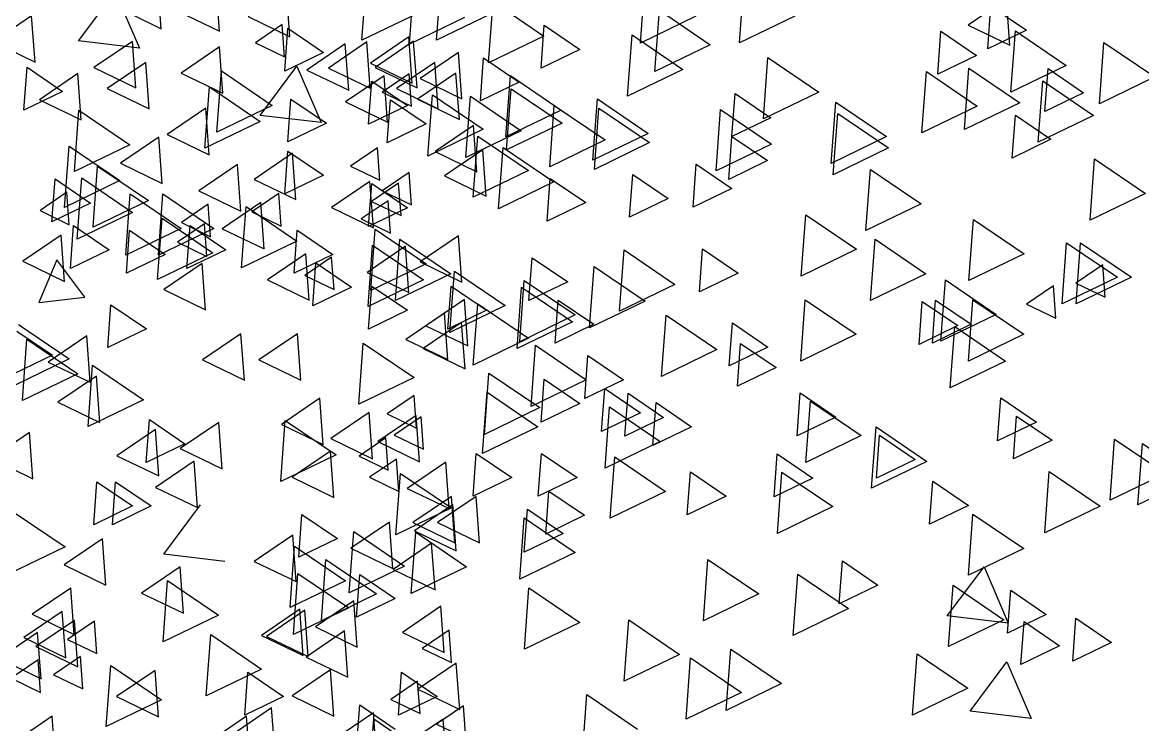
# Model space of a CAD drawing. Header units: millimetres. Extents: x 87938 to 265635, y 330093 to 434310.
# Drawn here: x 209450 to 211266, y 402845 to 403984 of the extents above; entities that cross this region are included whole.
import ezdxf

# ---------------------------------------------------------------- set-up
doc = ezdxf.new("R2010")
doc.units = ezdxf.units.MM

# ---------------------------------------------------------------- blocks, each defined once
blk = doc.blocks.new('A$C7FA71D6E')
for p, q in [((1604.2, 6149.3), (1611.6, 6248.6)), ((1681, 6142.8), (1688.3, 6242.2)), ((1725.1, 6149.3), (1732.4, 6248.6)), ((2055.6, 6144.8), (2062.9, 6244.2)), ((2216.6, 6145.1), (2223.9, 6244.5)), ((1144.3, 6148.4), (1204, 6228.2)), ((1204, 6228.2), (1243.3, 6136.5)), ((1809.4, 6112.6), (1816.7, 6212)), ((1816.7, 6212), (1899.2, 6155.9)), ((2079.2, 6098.6), (2086.5, 6198)), ((2086.5, 6198), (2168.9, 6142)), ((2619, 6135.2), (2624.1, 6204.7)), ((2624.1, 6204.7), (2681.8, 6165.5)), ((1694, 6192.6), (1604.2, 6149.3)), ((1770.7, 6186.1), (1681, 6142.8)), ((1814.9, 6192.6), (1725.1, 6149.3)), ((2145.4, 6188.2), (2055.6, 6144.8)), ((2306.3, 6188.5), (2216.6, 6145.1)), ((1478.9, 6099.1), (1484, 6168.7)), ((1484, 6168.7), (1541.7, 6129.5)), ((1894.6, 6104.1), (1899.7, 6173.6)), ((1899.7, 6173.6), (1957.4, 6134.4)), ((2537.8, 6094.3), (2542.9, 6163.9)), ((2542.9, 6163.9), (2600.6, 6124.6)), ((2681.8, 6165.5), (2619, 6135.2)), ((2656.6, 6065), (2663.9, 6164.4)), ((2663.9, 6164.4), (2746.4, 6108.4)), ((1243.3, 6136.5), (1144.3, 6148.4)), ((1899.2, 6155.9), (1809.4, 6112.6)), ((2034.9, 6058.6), (2042.2, 6158)), ((2042.2, 6158), (2124.6, 6102)), ((2168.9, 6142), (2079.2, 6098.6)), ((2800, 6046.5), (2807.3, 6145.9)), ((2807.3, 6145.9), (2889.7, 6089.9)), ((1541.7, 6129.5), (1478.9, 6099.1)), ((1957.4, 6134.4), (1894.6, 6104.1)), ((2600.6, 6124.6), (2537.8, 6094.3)), ((1056, 6036.1), (1061.1, 6105.6)), ((1061.1, 6105.6), (1118.8, 6066.4)), ((1439, 6027.5), (1498.7, 6107.3)), ((1498.7, 6107.3), (1537.9, 6015.7)), ((1796.4, 6051.2), (1801.5, 6120.8)), ((1801.5, 6120.8), (1859.2, 6081.5)), ((2255.2, 6021.9), (2262.5, 6121.3)), ((2262.5, 6121.3), (2344.9, 6065.3)), ((2581.1, 6004.6), (2588.4, 6104)), ((2588.4, 6104), (2670.8, 6048)), ((2746.4, 6108.4), (2656.6, 6065)), ((1369, 6000.4), (1376.3, 6099.8)), ((1376.3, 6099.8), (1458.7, 6043.8)), ((1837.5, 5992.9), (1844.8, 6092.2)), ((1844.8, 6092.2), (1927.2, 6036.2)), ((2124.6, 6102), (2034.9, 6058.6)), ((2512.1, 5999.3), (2519.4, 6098.7)), ((2519.4, 6098.7), (2601.8, 6042.6)), ((2711.6, 6033.9), (2716.7, 6103.4)), ((2716.7, 6103.4), (2774.4, 6064.2)), ((2889.7, 6089.9), (2800, 6046.5)), ((1349.6, 5974.4), (1356.9, 6073.8)), ((1356.9, 6073.8), (1439.3, 6017.8)), ((1615, 6013.4), (1620.2, 6083)), ((1620.2, 6083), (1677.9, 6043.8)), ((1859.2, 6081.5), (1796.4, 6051.2)), ((1838.8, 5971.4), (1846.1, 6070.8)), ((1846.1, 6070.8), (1928.6, 6014.8)), ((2701, 5984.2), (2708.3, 6083.6)), ((2708.3, 6083.6), (2790.7, 6027.5)), ((1118.8, 6066.4), (1056, 6036.1)), ((1483.7, 5984.4), (1488.8, 6053.9)), ((1488.8, 6053.9), (1546.5, 6014.7)), ((1645.3, 5983.2), (1650.4, 6052.8)), ((1650.4, 6052.8), (1708.1, 6013.6)), ((1711.2, 5961.5), (1718.5, 6060.9)), ((1718.5, 6060.9), (1800.9, 6004.9)), ((1772.7, 5959.3), (1780, 6058.7)), ((1780, 6058.7), (1862.4, 6002.7)), ((1978.7, 5954.7), (1986, 6054.1)), ((1986, 6054.1), (2068.4, 5998.1)), ((2204.2, 5993.4), (2209.3, 6062.9)), ((2209.3, 6062.9), (2267, 6023.7)), ((2344.9, 6065.3), (2255.2, 6021.9)), ((2774.4, 6064.2), (2711.6, 6033.9)), ((1138, 5936.6), (1145.3, 6036)), ((1145.3, 6036), (1227.7, 5980)), ((1458.7, 6043.8), (1369, 6000.4)), ((1677.9, 6043.8), (1615, 6013.4)), ((1927.2, 6036.2), (1837.5, 5992.9)), ((1908.7, 5944.2), (1916, 6043.6)), ((1916, 6043.6), (1998.4, 5987.6)), ((1981, 5940), (1988.3, 6039.4)), ((1988.3, 6039.4), (2070.7, 5983.3)), ((2178.4, 5937.8), (2185.8, 6037.2)), ((2185.8, 6037.2), (2268.2, 5981.1)), ((2365.1, 5949.6), (2372.5, 6049)), ((2372.5, 6049), (2454.9, 5993)), ((2601.8, 6042.6), (2512.1, 5999.3)), ((2670.8, 6048), (2581.1, 6004.6)), ((1439.3, 6017.8), (1349.6, 5974.4)), ((1537.9, 6015.7), (1439, 6027.5)), ((1546.5, 6014.7), (1483.7, 5984.4)), ((1708.1, 6013.6), (1645.3, 5983.2)), ((1928.6, 6014.8), (1838.8, 5971.4)), ((2267, 6023.7), (2204.2, 5993.4)), ((2368.5, 5931.3), (2375.8, 6030.7)), ((2375.8, 6030.7), (2458.2, 5974.7)), ((2658.7, 5958.3), (2663.8, 6027.9)), ((2663.8, 6027.9), (2721.5, 5988.7)), ((2790.7, 6027.5), (2701, 5984.2)), ((1800.9, 6004.9), (1711.2, 5961.5)), ((1862.4, 6002.7), (1772.7, 5959.3)), ((2068.4, 5998.1), (1978.7, 5954.7)), ((1121.9, 5878.4), (1129.2, 5977.8)), ((1129.2, 5977.8), (1211.6, 5921.8)), ((1227.7, 5980), (1138, 5936.6)), ((1784.6, 5894.7), (1791.9, 5994)), ((1791.9, 5994), (1874.3, 5938)), ((1998.4, 5987.6), (1908.7, 5944.2)), ((2070.7, 5983.3), (1981, 5940)), ((2268.2, 5981.1), (2178.4, 5937.8)), ((2199.1, 5923.8), (2204.2, 5993.4)), ((2204.2, 5993.4), (2261.9, 5954.1)), ((2454.9, 5993), (2365.1, 5949.6)), ((2721.5, 5988.7), (2658.7, 5958.3)), ((1479, 5900.1), (1484.2, 5969.7)), ((1484.2, 5969.7), (1541.9, 5930.5)), ((1825.6, 5876.2), (1832.9, 5975.6)), ((1832.9, 5975.6), (1915.3, 5919.6)), ((2458.2, 5974.7), (2368.5, 5931.3)), ((1168.2, 5846), (1175.5, 5945.4)), ((1175.5, 5945.4), (1258, 5889.4)), ((2141, 5878.6), (2146.2, 5948.2)), ((2146.2, 5948.2), (2203.9, 5909)), ((2261.9, 5954.1), (2199.1, 5923.8)), ((2784.9, 5857.7), (2792.2, 5957.1)), ((2792.2, 5957.1), (2874.6, 5901)), ((1101.3, 5854.8), (1106.4, 5924.4)), ((1106.4, 5924.4), (1164.1, 5885.2)), ((1142.4, 5826.7), (1149.7, 5926.1)), ((1149.7, 5926.1), (1232.1, 5870)), ((1541.9, 5930.5), (1479, 5900.1)), ((1874.3, 5938), (1784.6, 5894.7)), ((1904.5, 5855.8), (1909.6, 5925.4)), ((1909.6, 5925.4), (1967.3, 5886.2)), ((2038.1, 5862.4), (2043.3, 5931.9)), ((2043.3, 5931.9), (2100.9, 5892.7)), ((2421.4, 5840.7), (2428.7, 5940)), ((2428.7, 5940), (2511.1, 5884)), ((1211.6, 5921.8), (1121.9, 5878.4)), ((1615, 5847.2), (1620.2, 5916.8)), ((1620.2, 5916.8), (1677.9, 5877.6)), ((1915.3, 5919.6), (1825.6, 5876.2)), ((2203.9, 5909), (2141, 5878.6)), ((1258, 5889.4), (1168.2, 5846)), ((1221.1, 5800.7), (1228.4, 5900.1)), ((1228.4, 5900.1), (1310.9, 5844)), ((1274, 5800.7), (1281.3, 5900.1)), ((1281.3, 5900.1), (1363.7, 5844)), ((1967.3, 5886.2), (1904.5, 5855.8)), ((2100.9, 5892.7), (2038.1, 5862.4)), ((2874.6, 5901), (2784.9, 5857.7)), ((1164.1, 5885.2), (1101.3, 5854.8)), ((1232.1, 5870), (1142.4, 5826.7)), ((1409, 5780.2), (1416.3, 5879.6)), ((1416.3, 5879.6), (1498.7, 5823.6)), ((1677.9, 5877.6), (1615, 5847.2)), ((2511.1, 5884), (2421.4, 5840.7)), ((1272.7, 5761.4), (1280, 5860.8)), ((1280, 5860.8), (1362.4, 5804.8)), ((2316.5, 5767), (2323.8, 5866.4)), ((2323.8, 5866.4), (2406.2, 5810.4)), ((2588.5, 5759.5), (2595.8, 5858.9)), ((2595.8, 5858.9), (2678.2, 5802.9)), ((1131.5, 5779.3), (1136.6, 5848.8)), ((1136.6, 5848.8), (1194.3, 5809.6)), ((1310.9, 5844), (1221.1, 5800.7)), ((1222.2, 5771.7), (1227.3, 5841.3)), ((1227.3, 5841.3), (1285, 5802.1)), ((1363.7, 5844), (1274, 5800.7)), ((1320.4, 5779.3), (1325.5, 5848.8)), ((1325.5, 5848.8), (1383.2, 5809.6)), ((1494.2, 5771.7), (1499.3, 5841.3)), ((1499.3, 5841.3), (1557, 5802.1)), ((1618.3, 5743.6), (1625.7, 5843)), ((1625.7, 5843), (1708.1, 5787)), ((1498.7, 5823.6), (1409, 5780.2)), ((1614, 5717.6), (1621.3, 5817)), ((1621.3, 5817), (1703.7, 5761)), ((1658.3, 5727.4), (1665.6, 5826.8)), ((1665.6, 5826.8), (1748.1, 5770.7)), ((2429, 5727.4), (2436.3, 5826.8)), ((2436.3, 5826.8), (2518.7, 5770.7)), ((2739.6, 5721.7), (2746.9, 5821.1)), ((2746.9, 5821.1), (2829.3, 5765.1)), ((2762.2, 5721.7), (2769.5, 5821.1)), ((2769.5, 5821.1), (2852, 5765.1)), ((1194.3, 5809.6), (1131.5, 5779.3)), ((1285, 5802.1), (1222.2, 5771.7)), ((1362.4, 5804.8), (1272.7, 5761.4)), ((1383.2, 5809.6), (1320.4, 5779.3)), ((1557, 5802.1), (1494.2, 5771.7)), ((1875, 5727.2), (1880.1, 5796.7)), ((1880.1, 5796.7), (1937.8, 5757.5)), ((2022, 5710), (2029.3, 5809.4)), ((2029.3, 5809.4), (2111.7, 5753.4)), ((2151.5, 5741.5), (2156.6, 5811.1)), ((2156.6, 5811.1), (2214.3, 5771.9)), ((2406.2, 5810.4), (2316.5, 5767)), ((2678.2, 5802.9), (2588.5, 5759.5)), ((1524.4, 5718.8), (1529.5, 5788.4)), ((1529.5, 5788.4), (1587.2, 5749.2)), ((1708.1, 5787), (1618.3, 5743.6)), ((1973.4, 5683.2), (1980.8, 5782.6)), ((1980.8, 5782.6), (2063.2, 5726.5)), ((1703.7, 5761), (1614, 5717.6)), ((1748.1, 5770.7), (1658.3, 5727.4)), ((1746.8, 5675.6), (1754.1, 5775)), ((1754.1, 5775), (1836.5, 5719)), ((1860.1, 5660.5), (1867.4, 5759.9)), ((1867.4, 5759.9), (1949.8, 5703.9)), ((2214.3, 5771.9), (2151.5, 5741.5)), ((2518.7, 5770.7), (2429, 5727.4)), ((2543.1, 5661.3), (2550.4, 5760.7)), ((2550.4, 5760.7), (2632.8, 5704.7)), ((2829.3, 5765.1), (2739.6, 5721.7)), ((2852, 5765.1), (2762.2, 5721.7)), ((1587.2, 5749.2), (1524.4, 5718.8)), ((1615, 5681.1), (1620.2, 5750.6)), ((1620.2, 5750.6), (1677.9, 5711.4)), ((1743.5, 5681.1), (1748.6, 5750.6)), ((1748.6, 5750.6), (1806.3, 5711.4)), ((1855.8, 5649.6), (1863.1, 5749)), ((1863.1, 5749), (1945.5, 5693)), ((1937.8, 5757.5), (1875, 5727.2)), ((2111.7, 5753.4), (2022, 5710)), ((1917.3, 5658.4), (1922.4, 5728)), ((1922.4, 5728), (1980.1, 5688.8)), ((2063.2, 5726.5), (1973.4, 5683.2)), ((2315.6, 5629.2), (2322.9, 5728.6)), ((2322.9, 5728.6), (2405.4, 5672.5)), ((2507.6, 5656.2), (2512.7, 5725.8)), ((2512.7, 5725.8), (2570.4, 5686.6)), ((2529.2, 5658.4), (2534.3, 5728)), ((2534.3, 5728), (2592, 5688.8)), ((2587.6, 5629.2), (2594.9, 5728.6)), ((2594.9, 5728.6), (2677.4, 5672.5)), ((1191.9, 5650.9), (1197.1, 5720.4)), ((1197.1, 5720.4), (1254.8, 5681.2)), ((1677.9, 5711.4), (1615, 5681.1)), ((1806.3, 5711.4), (1743.5, 5681.1)), ((1836.5, 5719), (1746.8, 5675.6)), ((1784.6, 5622.7), (1791.9, 5722.1)), ((1791.9, 5722.1), (1874.3, 5666.1)), ((2632.8, 5704.7), (2543.1, 5661.3)), ((1047.1, 5688.6), (1129.5, 5632.6)), ((1945.5, 5693), (1855.8, 5649.6)), ((1949.8, 5703.9), (1860.1, 5660.5)), ((1980.1, 5688.8), (1917.3, 5658.4)), ((2090, 5604.3), (2097.3, 5703.7)), ((2097.3, 5703.7), (2179.7, 5647.7)), ((2199.8, 5621.4), (2204.9, 5691)), ((2204.9, 5691), (2262.6, 5651.8)), ((2570.4, 5686.6), (2507.6, 5656.2)), ((2592, 5688.8), (2529.2, 5658.4)), ((1044.6, 5677.7), (1102.3, 5638.5)), ((1044.6, 5677.7), (1102.3, 5638.5)), ((1254.8, 5681.2), (1191.9, 5650.9)), ((2405.4, 5672.5), (2315.6, 5629.2)), ((2558.2, 5585.8), (2565.5, 5685.2)), ((2565.5, 5685.2), (2648, 5629.1)), ((2677.4, 5672.5), (2587.6, 5629.2)), ((1053.5, 5565), (1060.9, 5664.4)), ((1060.9, 5664.4), (1143.3, 5608.4)), ((1598.9, 5559), (1606.2, 5658.4)), ((1606.2, 5658.4), (1688.6, 5602.3)), ((1874.3, 5666.1), (1784.6, 5622.7)), ((1878.3, 5555.6), (1885.6, 5654.9)), ((1885.6, 5654.9), (1968, 5598.9)), ((2262.6, 5651.8), (2199.8, 5621.4)), ((2212.9, 5588.2), (2218, 5657.8)), ((2218, 5657.8), (2275.7, 5618.6)), ((1102.3, 5638.5), (1039.5, 5608.2)), ((1102.3, 5638.5), (1039.5, 5608.2)), ((1129.5, 5632.6), (1039.8, 5589.2)), ((1965.6, 5568.6), (1970.7, 5638.1)), ((1970.7, 5638.1), (2028.4, 5598.9)), ((2179.7, 5647.7), (2090, 5604.3)), ((1160.1, 5523), (1167.4, 5622.4)), ((1167.4, 5622.4), (1249.8, 5566.4)), ((2275.7, 5618.6), (2212.9, 5588.2)), ((2648, 5629.1), (2558.2, 5585.8)), ((1143.3, 5608.4), (1053.5, 5565)), ((1688.6, 5602.3), (1598.9, 5559)), ((1802.7, 5510.2), (1810, 5609.6)), ((1810, 5609.6), (1892.4, 5553.6)), ((1968, 5598.9), (1878.3, 5555.6)), ((1894.6, 5530), (1899.7, 5599.6)), ((1899.7, 5599.6), (1957.4, 5560.4)), ((2028.4, 5598.9), (1965.6, 5568.6)), ((1799.7, 5479.2), (1807, 5578.6)), ((1807, 5578.6), (1889.4, 5522.6)), ((1992.8, 5514.9), (1997.9, 5584.5)), ((1997.9, 5584.5), (2055.6, 5545.3)), ((2030.6, 5507.4), (2035.7, 5576.9)), ((2035.7, 5576.9), (2093.4, 5537.7)), ((2309.9, 5508), (2315, 5577.6)), ((2309.9, 5508), (2315, 5577.6)), ((2315, 5577.6), (2372.7, 5538.4)), ((2315, 5577.6), (2372.7, 5538.4)), ((1249.8, 5566.4), (1160.1, 5523)), ((1957.4, 5560.4), (1894.6, 5530)), ((2075.9, 5492.3), (2081, 5561.8)), ((2081, 5561.8), (2138.7, 5522.6)), ((2324, 5464.9), (2331.3, 5564.3)), ((2331.3, 5564.3), (2413.7, 5508.3)), ((2635, 5499.8), (2640.1, 5569.4)), ((2640.1, 5569.4), (2697.8, 5530.2)), ((1892.4, 5553.6), (1802.7, 5510.2)), ((2055.6, 5545.3), (1992.8, 5514.9)), ((1998.3, 5455.5), (2005.6, 5554.8)), ((2005.6, 5554.8), (2088, 5498.8)), ((1254.2, 5464.7), (1259.4, 5534.3)), ((1259.4, 5534.3), (1317, 5495.1)), ((1472.5, 5433.6), (1479.8, 5533)), ((1479.8, 5533), (1562.2, 5476.9)), ((1889.4, 5522.6), (1799.7, 5479.2)), ((2093.4, 5537.7), (2030.6, 5507.4)), ((2138.7, 5522.6), (2075.9, 5492.3)), ((2372.7, 5538.4), (2309.9, 5508)), ((2372.7, 5538.4), (2309.9, 5508)), ((2697.8, 5530.2), (2635, 5499.8)), ((2660.7, 5470.4), (2665.8, 5539.9)), ((2665.8, 5539.9), (2723.5, 5500.7)), ((2413.7, 5508.3), (2324, 5464.9)), ((2430.5, 5422.9), (2437.8, 5522.3)), ((2437.8, 5522.3), (2520.3, 5466.3)), ((2438.6, 5439.4), (2443.7, 5509)), ((2443.7, 5509), (2501.4, 5469.7)), ((1317, 5495.1), (1254.2, 5464.7)), ((2088, 5498.8), (1998.3, 5455.5)), ((2723.5, 5500.7), (2660.7, 5470.4)), ((2817.3, 5403.4), (2824.6, 5502.7)), ((2824.6, 5502.7), (2907, 5446.7)), ((2862.6, 5395.8), (2870, 5495.2)), ((2870, 5495.2), (2952.4, 5439.2)), ((1562.2, 5476.9), (1472.5, 5433.6)), ((1784.3, 5409.9), (1789.4, 5479.5)), ((1789.4, 5479.5), (1847.1, 5440.3)), ((1890.1, 5409.9), (1895.2, 5479.5)), ((1895.2, 5479.5), (1952.9, 5440.3)), ((2006.7, 5374.3), (2014, 5473.7)), ((2014, 5473.7), (2096.4, 5417.6)), ((2272.4, 5409.2), (2277.5, 5478.7)), ((2277.5, 5478.7), (2335.2, 5439.5)), ((2501.4, 5469.7), (2438.6, 5439.4)), ((2520.3, 5466.3), (2430.5, 5422.9)), ((2711.5, 5350.5), (2718.8, 5449.9)), ((2718.8, 5449.9), (2801.3, 5393.9)), ((1169.3, 5363.8), (1174.4, 5433.4)), ((1174.4, 5433.4), (1232.1, 5394.2)), ((1199.5, 5363.8), (1204.6, 5433.4)), ((1204.6, 5433.4), (1262.3, 5394.2)), ((1659.3, 5347.5), (1666.6, 5446.9)), ((1666.6, 5446.9), (1749.1, 5390.9)), ((1847.1, 5440.3), (1784.3, 5409.9)), ((1952.9, 5440.3), (1890.1, 5409.9)), ((2131.8, 5379.7), (2136.9, 5449.3)), ((2136.9, 5449.3), (2194.6, 5410.1)), ((2335.2, 5439.5), (2272.4, 5409.2)), ((2277.9, 5349.7), (2285.2, 5449.1)), ((2285.2, 5449.1), (2367.6, 5393.1)), ((2524.7, 5364.6), (2529.8, 5434.2)), ((2529.8, 5434.2), (2587.5, 5395)), ((2907, 5446.7), (2817.3, 5403.4)), ((2952.4, 5439.2), (2862.6, 5395.8)), ((1902.1, 5348.7), (1907.3, 5418.3)), ((1907.3, 5418.3), (1965, 5379.1)), ((2096.4, 5417.6), (2006.7, 5374.3)), ((1282.9, 5316), (1342.6, 5395.8)), ((2194.6, 5410.1), (2131.8, 5379.7)), ((1040.4, 5383.8), (1122.8, 5327.8)), ((1232.1, 5394.2), (1169.3, 5363.8)), ((1262.3, 5394.2), (1199.5, 5363.8)), ((1501.7, 5311), (1506.8, 5380.5)), ((1506.8, 5380.5), (1564.5, 5341.3)), ((1749.1, 5390.9), (1659.3, 5347.5)), ((1867.4, 5319.3), (1872.5, 5388.9)), ((1872.5, 5388.9), (1930.2, 5349.7)), ((1965, 5379.1), (1902.1, 5348.7)), ((2367.6, 5393.1), (2277.9, 5349.7)), ((2587.5, 5395), (2524.7, 5364.6)), ((2587.6, 5281.7), (2594.9, 5381.1)), ((2594.9, 5381.1), (2677.4, 5325.1)), ((2801.3, 5393.9), (2711.5, 5350.5)), ((1860.1, 5275.3), (1867.4, 5374.7)), ((1867.4, 5374.7), (1949.8, 5318.7)), ((1564.5, 5341.3), (1501.7, 5311)), ((1583.6, 5253.4), (1590.9, 5352.8)), ((1590.9, 5352.8), (1673.3, 5296.8)), ((1684, 5252.3), (1691.3, 5351.7)), ((1691.3, 5351.7), (1773.7, 5295.7)), ((1930.2, 5349.7), (1867.4, 5319.3)), ((1122.8, 5327.8), (1033.1, 5284.4)), ((1487.6, 5229.6), (1494.9, 5329)), ((1494.9, 5329), (1577.3, 5273)), ((2677.4, 5325.1), (2587.6, 5281.7)), ((1381.8, 5304.2), (1282.9, 5316)), ((1538.3, 5208.1), (1545.6, 5307.5)), ((1545.6, 5307.5), (1628, 5251.5)), ((1949.8, 5318.7), (1860.1, 5275.3)), ((2157.8, 5208.1), (2165.1, 5307.5)), ((2165.1, 5307.5), (2247.5, 5251.5)), ((2378.1, 5235.4), (2383.2, 5305)), ((2383.2, 5305), (2440.9, 5265.8)), ((1673.3, 5296.8), (1583.6, 5253.4)), ((1773.7, 5295.7), (1684, 5252.3)), ((2553.3, 5215.9), (2613.1, 5295.6)), ((2613.1, 5295.6), (2652.3, 5204)), ((1281.6, 5173.8), (1288.9, 5273.2)), ((1288.9, 5273.2), (1371.3, 5217.1)), ((1577.3, 5273), (1487.6, 5229.6)), ((1492.9, 5185.5), (1500.2, 5284.8)), ((1500.2, 5284.8), (1582.7, 5228.8)), ((1595.4, 5213.6), (1600.5, 5283.1)), ((1600.5, 5283.1), (1658.2, 5243.9)), ((2303.6, 5184.3), (2310.9, 5283.7)), ((2310.9, 5283.7), (2393.3, 5227.7)), ((1628, 5251.5), (1538.3, 5208.1)), ((1867.7, 5162), (1875, 5261.4)), ((1875, 5261.4), (1957.4, 5205.4)), ((2247.5, 5251.5), (2157.8, 5208.1)), ((2440.9, 5265.8), (2378.1, 5235.4)), ((2555.6, 5166.2), (2562.9, 5265.6)), ((2562.9, 5265.6), (2645.3, 5209.6)), ((2651.1, 5187.9), (2656.2, 5257.5)), ((2656.2, 5257.5), (2713.9, 5218.3)), ((1658.2, 5243.9), (1595.4, 5213.6)), ((1371.3, 5217.1), (1281.6, 5173.8)), ((1582.7, 5228.8), (1492.9, 5185.5)), ((2393.3, 5227.7), (2303.6, 5184.3)), ((2652.3, 5204), (2553.3, 5215.9)), ((2713.9, 5218.3), (2651.1, 5187.9)), ((1957.4, 5205.4), (1867.7, 5162)), ((2029.4, 5109.9), (2036.7, 5209.3)), ((2036.7, 5209.3), (2119.1, 5153.3)), ((2645.3, 5209.6), (2555.6, 5166.2)), ((2672.8, 5137.3), (2677.9, 5206.8)), ((2677.9, 5206.8), (2735.6, 5167.6)), ((2756.9, 5142.6), (2762, 5212.2)), ((2762, 5212.2), (2819.7, 5172.9)), ((1351.6, 5086.1), (1358.9, 5185.5)), ((1358.9, 5185.5), (1441.3, 5129.5)), ((2194.8, 5062.7), (2202.1, 5162.1)), ((2202.1, 5162.1), (2284.5, 5106.1)), ((2735.6, 5167.6), (2672.8, 5137.3)), ((2819.7, 5172.9), (2756.9, 5142.6)), ((2119.1, 5153.3), (2029.4, 5109.9)), ((2129.8, 5048.4), (2137.1, 5147.8)), ((2137.1, 5147.8), (2219.5, 5091.7)), ((2497, 5055.1), (2504.3, 5154.5)), ((2504.3, 5154.5), (2586.7, 5098.5)), ((2590.4, 5061.5), (2650.1, 5141.3)), ((2650.1, 5141.3), (2689.3, 5049.7)), ((1189.5, 5036.3), (1196.9, 5135.7)), ((1196.9, 5135.7), (1279.3, 5079.7)), ((1441.3, 5129.5), (1351.6, 5086.1)), ((1414.1, 5055), (1419.2, 5124.5)), ((1419.2, 5124.5), (1476.9, 5085.3)), ((1663.4, 5055), (1668.5, 5124.5)), ((1668.5, 5124.5), (1726.2, 5085.3)), ((2284.5, 5106.1), (2194.8, 5062.7)), ((1961.4, 4989.1), (1968.7, 5088.5)), ((1968.7, 5088.5), (2051.1, 5032.4)), ((2219.5, 5091.7), (2129.8, 5048.4)), ((2586.7, 5098.5), (2497, 5055.1)), ((1279.3, 5079.7), (1189.5, 5036.3)), ((1476.9, 5085.3), (1414.1, 5055)), ((1595.4, 5002.1), (1600.5, 5071.7)), ((1600.5, 5071.7), (1658.2, 5032.4)), ((1726.2, 5085.3), (1663.4, 5055)), ((2689.3, 5049.7), (2590.4, 5061.5)), ((1618.1, 4979.4), (1623.2, 5049)), ((1623.2, 5049), (1680.9, 5009.8))]:
    blk.add_line(p, q)
for points in [[(1367.9, 6239), (1305.6, 6196.6), (1373.4, 6163.8)], [(1274.9, 6220.6), (1231.3, 6190.9), (1278.8, 6167.9)], [(1481.7, 6229.9), (1419.4, 6187.6), (1487.2, 6154.7)], [(2649.5, 6216.3), (2587.1, 6173.9), (2655, 6141.1)], [(1068.5, 6189.1), (1006.1, 6146.7), (1074, 6113.9)], [(1475, 6174.8), (1431.3, 6145.2), (1478.8, 6122.2)], [(1231.9, 6147.5), (1169.5, 6105.1), (1237.4, 6072.3)], [(1577.2, 6143.4), (1514.9, 6101), (1582.7, 6068.2)], [(1612, 6146.7), (1549.7, 6104.3), (1617.6, 6071.5)], [(1680.1, 6154.8), (1617.8, 6112.4), (1685.6, 6079.6)], [(1688, 6147.6), (1625.7, 6105.2), (1693.5, 6072.4)], [(1373.1, 6138.5), (1310.8, 6096.1), (1378.6, 6063.3)], [(1760.7, 6129.6), (1698.3, 6087.2), (1766.2, 6054.4)], [(1253.6, 6113.3), (1191.2, 6070.9), (1259.1, 6038.1)], [(1722.3, 6113.3), (1660, 6070.9), (1727.8, 6038.1)], [(1143.3, 6095.3), (1081, 6052.9), (1148.9, 6020.1)], [(1640.1, 6091.9), (1577.7, 6049.6), (1645.6, 6016.7)], [(1680.7, 6094.8), (1637.1, 6065.2), (1684.6, 6042.2)], [(1756.6, 6096.1), (1694.2, 6053.7), (1762.1, 6020.9)], [(1350.8, 6039), (1288.4, 5996.6), (1356.3, 5963.8)], [(1785.1, 6011.3), (1722.7, 5969), (1790.6, 5936.1)], [(1274.8, 5992.4), (1212.4, 5950), (1280.3, 5917.2)], [(1491.5, 5966.2), (1429.1, 5923.8), (1497, 5891)], [(1629.3, 5974.8), (1585.6, 5945.2), (1633.2, 5922.2)], [(1800.1, 5971.9), (1737.8, 5929.6), (1805.7, 5896.7)], [(1402.2, 5947.6), (1339.9, 5905.2), (1407.7, 5872.4)], [(1680.7, 5934.8), (1637.1, 5905.2), (1684.6, 5882.2)], [(1617.2, 5920.5), (1554.9, 5878.1), (1622.8, 5845.3)], [(1663.6, 5917.7), (1619.9, 5888), (1667.5, 5865.1)], [(1125.8, 5902.9), (1082.1, 5873.3), (1129.6, 5850.3)], [(1440, 5886.2), (1377.7, 5843.8), (1445.6, 5811)], [(1469.2, 5900.6), (1425.6, 5870.9), (1473.1, 5847.9)], [(1646.4, 5889.1), (1602.8, 5859.5), (1650.3, 5836.5)], [(1354.9, 5883.4), (1311.3, 5853.7), (1358.8, 5830.8)], [(1348.7, 5851.5), (1305, 5821.8), (1352.6, 5798.9)], [(1116.4, 5833.3), (1054.1, 5790.9), (1121.9, 5758.1)], [(1760.7, 5832.4), (1698.3, 5790), (1766.2, 5757.2)], [(1674.9, 5815.3), (1612.6, 5772.9), (1680.4, 5740.1)], [(1513.1, 5803), (1450.8, 5760.7), (1518.7, 5727.8)], [(1555, 5797.7), (1511.3, 5768), (1558.9, 5745.1)], [(1154.8, 5732.9), (1109.6, 5793.2), (1079.9, 5723.9)], [(1345.1, 5787.5), (1282.7, 5745.2), (1350.6, 5712.4)], [(2805.6, 5785.4), (2762, 5755.7), (2809.5, 5732.7)], [(2725.6, 5751.1), (2681.9, 5721.4), (2729.5, 5698.5)], [(1770.3, 5728.7), (1708, 5686.4), (1775.9, 5653.6)], [(1737.8, 5706.7), (1675.4, 5664.3), (1743.3, 5631.5)], [(1765.8, 5691.9), (1703.5, 5649.6), (1771.4, 5616.7)], [(1157.9, 5669.9), (1095.5, 5627.5), (1163.4, 5594.7)], [(1407.9, 5673.3), (1345.6, 5630.9), (1413.5, 5598.1)], [(1499.4, 5673.3), (1437, 5630.9), (1504.9, 5598.1)], [(1173.6, 5604.7), (1111.2, 5562.3), (1179.1, 5529.5)], [(1536, 5568.7), (1473.6, 5526.4), (1541.5, 5493.6)], [(1688.8, 5573.2), (1645.1, 5543.5), (1692.6, 5520.5)], [(1616, 5545.9), (1553.7, 5503.5), (1621.5, 5470.7)], [(1692.1, 5541), (1629.7, 5498.6), (1697.6, 5465.8)], [(1372, 5529.5), (1309.6, 5487.2), (1377.5, 5454.4)], [(1700.2, 5538.9), (1656.5, 5509.2), (1704.1, 5486.3)], [(1065, 5513.3), (1002.6, 5470.9), (1070.5, 5438.1)], [(1269.1, 5518.1), (1206.7, 5475.7), (1274.6, 5442.9)], [(1643, 5504.6), (1599.4, 5474.9), (1646.9, 5452)], [(1553.1, 5483), (1490.8, 5440.6), (1558.7, 5407.8)], [(1660.2, 5470.3), (1616.5, 5440.6), (1664.1, 5417.7)], [(1332, 5466.7), (1269.6, 5424.3), (1337.5, 5391.5)], [(1740.1, 5465), (1677.7, 5422.6), (1745.6, 5389.8)], [(1749.2, 5409.5), (1686.9, 5367.2), (1754.7, 5334.4)], [(1751.5, 5396.5), (1689.2, 5354.1), (1757.1, 5321.3)], [(1789.2, 5409.5), (1726.9, 5367.2), (1794.8, 5334.4)], [(1648.6, 5367.9), (1586.3, 5325.5), (1654.2, 5292.7)], [(1183.3, 5341), (1121, 5298.6), (1188.9, 5265.8)], [(1492, 5346.7), (1429.6, 5304.3), (1497.5, 5271.5)], [(1717.2, 5333.6), (1654.9, 5291.2), (1722.8, 5258.4)], [(1309.1, 5295.3), (1246.7, 5252.9), (1314.6, 5220.1)], [(1131.9, 5261), (1069.5, 5218.6), (1137.4, 5185.8)], [(1591, 5240.5), (1528.6, 5198.1), (1596.5, 5165.3)], [(1118.2, 5223.3), (1055.8, 5180.9), (1123.7, 5148.1)], [(1503.4, 5226.7), (1441.1, 5184.3), (1509, 5151.5)], [(1511.5, 5225), (1449.1, 5182.6), (1517, 5149.8)], [(1732.2, 5231.6), (1669.9, 5189.2), (1737.7, 5156.4)], [(1137.8, 5208.7), (1075.4, 5166.3), (1143.3, 5133.5)], [(1170.5, 5207.4), (1126.8, 5177.7), (1174.4, 5154.8)], [(1078.2, 5189), (1015.8, 5146.6), (1083.7, 5113.8)], [(1576, 5191.6), (1513.6, 5149.2), (1581.5, 5116.4)], [(1745.4, 5192.8), (1701.7, 5163.1), (1749.2, 5140.2)], [(1079, 5144.6), (1035.4, 5114.9), (1082.9, 5091.9)], [(1147.6, 5150.3), (1104, 5120.6), (1151.5, 5097.6)], [(1268.6, 5127.4), (1206.3, 5085), (1274.2, 5052.2)], [(1553.1, 5128.7), (1490.8, 5086.4), (1558.7, 5053.5)], [(1757.2, 5139.3), (1694.9, 5096.9), (1762.8, 5064.1)], [(1694.5, 5110.3), (1650.8, 5080.6), (1698.4, 5057.7)], [(1768.8, 5070.3), (1725.1, 5040.6), (1772.7, 5017.7)], [(1101.9, 5053.1), (1058.3, 5023.5), (1105.8, 5000.5)], [(1417.2, 5053.1), (1354.9, 5010.7), (1422.8, 4977.9)], [(1457.7, 5066.7), (1395.4, 5024.3), (1463.2, 4991.5)], [(1623, 5058.8), (1560.7, 5016.4), (1628.5, 4983.6)], [(1736.1, 5048.7), (1673.7, 5006.4), (1741.6, 4973.5)]]:
    blk.add_lwpolyline(points, close=True)

msp = doc.modelspace()

# ---------------------------------------------------------------- block references
msp.add_blockref('A$C7FA71D6E', (208396, 397805.4))

doc.saveas('drawing.dxf')
